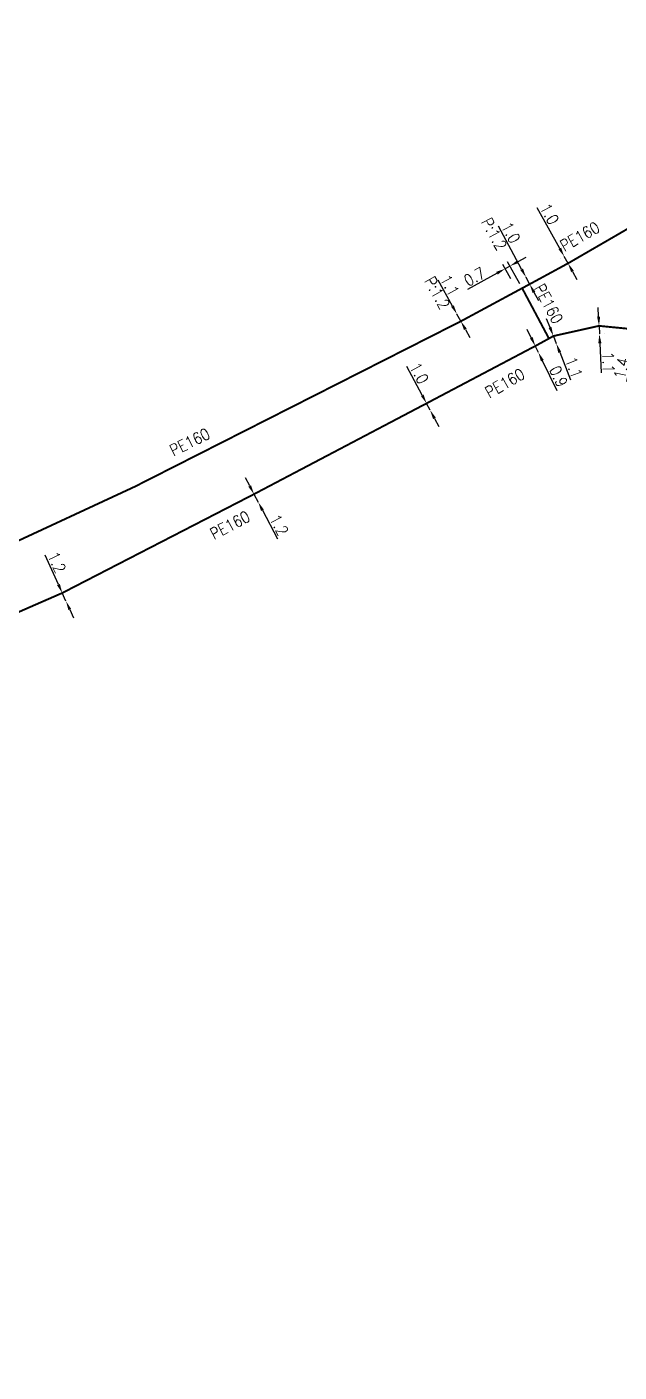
# Model space of a CAD drawing. Header units: millimetres. Extents: x 160996 to 162003, y 120996 to 122000.
# Drawn here: x 161143.6 to 161220.3, y 121301.2 to 121475.4 of the extents above; entities that cross this region are included whole.
import ezdxf
from ezdxf.enums import TextEntityAlignment as Align

# ---------------------------------------------------------------- set-up
doc = ezdxf.new("R2010")
doc.units = ezdxf.units.MM
doc.header["$PDMODE"] = 34
doc.linetypes.add('L_25_PE', pattern=[2000, 1000, 1000])
doc.layers.get('Defpoints').update_dxf_attribs({"linetype": 'CONTINUOUS'})
doc.layers.add('L_150', color=1, linetype='CONTINUOUS')
doc.styles.get("Standard").update_dxf_attribs({"font": 'romans.shx', "width": 0.85})
doc.dimstyles.get("Standard").update_dxf_attribs({"dimtxt": 1.5, "dimasz": 1.2, "dimexe": 0.625, "dimexo": 0.625, "dimgap": 0.25, "dimtad": 1, "dimdec": 1, "dimzin": 0, "dimdsep": 46, "dimtxsty": 'Standard', "dimcen": -0.5, "dimadec": 0, "dimazin": 0, "dimtfac": 1, "dimtdec": 1, "dimtmove": 0, "dimatfit": 3, "dimfxl": 0, "dimtolj": 1, "dimtzin": 0, "dimarcsym": 0})

# ---------------------------------------------------------------- blocks, each defined once
blk = doc.blocks.new('*D128')
at = {"layer": 'Defpoints', "color": 0, "linetype": 'Continuous', "transparency": 16777216}
for p in [(161148.18, 121402.08), (161148.66, 121401.03), (161148.66, 121401.03)]:
    blk.add_point(p, dxfattribs=at)
at = {"layer": 'L_150', "color": 0, "linetype": 'Continuous', "lineweight": -2, "transparency": 16777216}
for p, q in [((161147.68, 121403.17), (161145.96, 121406.99)), ((161148.66, 121401.03), (161148.18, 121402.08)), ((161149.15, 121399.94), (161149.65, 121398.85))]:
    blk.add_line(p, q, dxfattribs=at)
at = {"layer": 'L_150', "color": 0, "linetype": 'Continuous', "transparency": 16777216}
for points in [[(161147.87, 121403.26), (161147.5, 121403.09), (161148.18, 121402.08)], [(161149.33, 121400.02), (161148.97, 121399.86), (161148.66, 121401.03)]]:
    blk.add_solid(points, dxfattribs=at)
at = {"layer": 'L_150', "color": 0, "linetype": 'Continuous', "transparency": 16777216, "insert": (161147.48, 121406.04), "char_height": 1.5, "attachment_point": 5, "rotation": 294.3863}
blk.add_mtext('\\A1;1.2', dxfattribs=at)
blk = doc.blocks.new('*D129')
at = {"layer": 'Defpoints', "color": 0, "linetype": 'Continuous', "transparency": 16777216}
for p in [(161195.34, 121426.64), (161195.81, 121425.76), (161195.81, 121425.76)]:
    blk.add_point(p, dxfattribs=at)
at = {"layer": 'L_150', "color": 0, "linetype": 'Continuous', "lineweight": -2, "transparency": 16777216}
for p, q in [((161194.77, 121427.7), (161192.81, 121431.4)), ((161195.81, 121425.76), (161195.34, 121426.64)), ((161196.37, 121424.7), (161196.93, 121423.64))]:
    blk.add_line(p, q, dxfattribs=at)
at = {"layer": 'L_150', "color": 0, "linetype": 'Continuous', "transparency": 16777216}
for points in [[(161194.95, 121427.79), (161194.6, 121427.61), (161195.34, 121426.64)], [(161196.55, 121424.79), (161196.19, 121424.6), (161195.81, 121425.76)]]:
    blk.add_solid(points, dxfattribs=at)
at = {"layer": 'L_150', "color": 0, "linetype": 'Continuous', "transparency": 16777216, "insert": (161194.39, 121430.55), "char_height": 1.5, "attachment_point": 5, "rotation": 297.97}
blk.add_mtext('\\A1;1.0', dxfattribs=at)
blk = doc.blocks.new('*D130')
at = {"layer": 'Defpoints', "color": 0, "linetype": 'Continuous', "transparency": 16777216}
for p in [(161173, 121414.88), (161173.54, 121413.86), (161173.54, 121413.86)]:
    blk.add_point(p, dxfattribs=at)
at = {"layer": 'L_150', "color": 0, "linetype": 'Continuous', "lineweight": -2, "transparency": 16777216}
for p, q in [((161172.45, 121415.94), (161171.89, 121417)), ((161173, 121414.88), (161173.54, 121413.86)), ((161174.1, 121412.8), (161176.05, 121409.09))]:
    blk.add_line(p, q, dxfattribs=at)
at = {"layer": 'L_150', "color": 0, "linetype": 'Continuous', "transparency": 16777216}
for points in [[(161172.62, 121416.03), (161172.27, 121415.85), (161173, 121414.88)], [(161174.27, 121412.89), (161173.92, 121412.7), (161173.54, 121413.86)]]:
    blk.add_solid(points, dxfattribs=at)
at = {"layer": 'L_150', "color": 0, "linetype": 'Continuous', "transparency": 16777216, "insert": (161176.24, 121410.88), "char_height": 1.5, "attachment_point": 5, "rotation": 297.713}
blk.add_mtext('\\A1;1.2', dxfattribs=at)
blk = doc.blocks.new('*D1455')
at = {"layer": 'Defpoints', "color": 0, "linetype": 'Continuous', "transparency": 16777216}
for p in [(161213.17, 121445.65), (161213.17, 121445.65), (161213.66, 121444.78)]:
    blk.add_point(p, dxfattribs=at)
at = {"layer": 'L_150', "color": 0, "linetype": 'Continuous', "lineweight": -2, "transparency": 16777216}
for p, q in [((161212.59, 121446.7), (161209.66, 121451.99)), ((161213.66, 121444.78), (161213.17, 121445.65)), ((161212.63, 121445.35), (161212.63, 121445.35)), ((161213.11, 121444.48), (161213.11, 121444.48)), ((161214.24, 121443.73), (161214.82, 121442.68))]:
    blk.add_line(p, q, dxfattribs=at)
at = {"layer": 'L_150', "color": 0, "linetype": 'Continuous', "transparency": 16777216}
for points in [[(161212.77, 121446.8), (161212.42, 121446.61), (161213.17, 121445.65)], [(161214.41, 121443.83), (161214.06, 121443.63), (161213.66, 121444.78)]]:
    blk.add_solid(points, dxfattribs=at)
at = {"layer": 'L_150', "color": 0, "linetype": 'Continuous', "transparency": 16777216, "insert": (161211.26, 121451.17), "char_height": 1.5, "attachment_point": 5, "rotation": 298.9957}
blk.add_mtext('\\A1;1.0', dxfattribs=at)
blk = doc.blocks.new('*D1456')
at = {"layer": 'Defpoints', "color": 0, "linetype": 'Continuous', "transparency": 16777216}
for p in [(161208.22, 121442.97), (161208.22, 121442.97), (161208.69, 121442.08)]:
    blk.add_point(p, dxfattribs=at)
at = {"layer": 'L_150', "color": 0, "linetype": 'Continuous', "lineweight": -2, "transparency": 16777216}
for p, q in [((161207.65, 121444.02), (161204.67, 121449.6)), ((161208.69, 121442.08), (161208.22, 121442.97)), ((161209.25, 121441.03), (161209.82, 121439.97))]:
    blk.add_line(p, q, dxfattribs=at)
at = {"layer": 'L_150', "color": 0, "linetype": 'Continuous', "transparency": 16777216}
for points in [[(161207.83, 121444.12), (161207.47, 121443.93), (161208.22, 121442.97)], [(161209.43, 121441.12), (161209.08, 121440.93), (161208.69, 121442.08)]]:
    blk.add_solid(points, dxfattribs=at)
at = {"layer": 'L_150', "color": 0, "linetype": 'Continuous', "transparency": 16777216, "insert": (161206.26, 121448.75), "char_height": 1.5, "attachment_point": 5, "rotation": 298.1354}
blk.add_mtext('\\A1;1.0', dxfattribs=at)
blk = doc.blocks.new('*D1457')
at = {"layer": 'Defpoints', "color": 0, "linetype": 'Continuous', "transparency": 16777216}
for p in [(161199.28, 121438.2), (161199.28, 121438.2), (161199.79, 121437.28)]:
    blk.add_point(p, dxfattribs=at)
at = {"layer": 'L_150', "color": 0, "linetype": 'Continuous', "lineweight": -2, "transparency": 16777216}
for p, q in [((161198.69, 121439.25), (161196.84, 121442.59)), ((161199.79, 121437.28), (161199.28, 121438.2)), ((161200.37, 121436.23), (161200.95, 121435.18))]:
    blk.add_line(p, q, dxfattribs=at)
at = {"layer": 'L_150', "color": 0, "linetype": 'Continuous', "transparency": 16777216}
for points in [[(161198.87, 121439.34), (161198.52, 121439.15), (161199.28, 121438.2)], [(161200.54, 121436.33), (161200.19, 121436.13), (161199.79, 121437.28)]]:
    blk.add_solid(points, dxfattribs=at)
at = {"layer": 'L_150', "color": 0, "linetype": 'Continuous', "transparency": 16777216, "insert": (161198.35, 121441.93), "char_height": 1.5, "attachment_point": 5, "rotation": 299.0286}
blk.add_mtext('\\A1;1.1', dxfattribs=at)
blk = doc.blocks.new('*D1460')
at = {"layer": 'Defpoints', "color": 0, "linetype": 'Continuous', "transparency": 16777216}
for p in [(161222.65, 121436.19), (161222.37, 121434.82), (161222.37, 121434.82)]:
    blk.add_point(p, dxfattribs=at)
at = {"layer": 'L_150', "color": 0, "linetype": 'Continuous', "lineweight": -2, "transparency": 16777216}
for p, q in [((161222.9, 121437.37), (161223.14, 121438.54)), ((161222.65, 121436.19), (161222.37, 121434.82)), ((161222.12, 121433.65), (161221.25, 121429.49))]:
    blk.add_line(p, q, dxfattribs=at)
at = {"layer": 'L_150', "color": 0, "linetype": 'Continuous', "transparency": 16777216}
for points in [[(161222.7, 121437.41), (161223.09, 121437.33), (161222.65, 121436.19)], [(161221.92, 121433.69), (161222.31, 121433.61), (161222.37, 121434.82)]]:
    blk.add_solid(points, dxfattribs=at)
at = {"layer": 'L_150', "color": 0, "linetype": 'Continuous', "transparency": 16777216, "insert": (161220.58, 121431.19), "char_height": 1.5, "attachment_point": 5, "rotation": 78.1593}
blk.add_mtext('\\A1;1.4', dxfattribs=at)
blk = doc.blocks.new('*D1461')
at = {"layer": 'Defpoints', "color": 0, "linetype": 'Continuous', "transparency": 16777216}
for p in [(161209.42, 121434.07), (161209.81, 121433.26), (161209.81, 121433.26)]:
    blk.add_point(p, dxfattribs=at)
at = {"layer": 'L_150', "color": 0, "linetype": 'Continuous', "lineweight": -2, "transparency": 16777216}
for p, q in [((161208.9, 121435.15), (161208.38, 121436.23)), ((161209.42, 121434.07), (161209.81, 121433.26)), ((161210.33, 121432.18), (161212.21, 121428.3))]:
    blk.add_line(p, q, dxfattribs=at)
at = {"layer": 'L_150', "color": 0, "linetype": 'Continuous', "transparency": 16777216}
for points in [[(161209.08, 121435.24), (161208.72, 121435.06), (161209.42, 121434.07)], [(161210.51, 121432.27), (161210.15, 121432.09), (161209.81, 121433.26)]]:
    blk.add_solid(points, dxfattribs=at)
at = {"layer": 'L_150', "color": 0, "linetype": 'Continuous', "transparency": 16777216, "insert": (161212.43, 121430.13), "char_height": 1.5, "attachment_point": 5, "rotation": 295.7753}
blk.add_mtext('\\A1;0.9', dxfattribs=at)
blk = doc.blocks.new('*D1462')
at = {"layer": 'Defpoints', "color": 0, "linetype": 'Continuous', "transparency": 16777216}
for p in [(161211.76, 121435.36), (161212.14, 121434.39), (161212.14, 121434.39)]:
    blk.add_point(p, dxfattribs=at)
at = {"layer": 'L_150', "color": 0, "linetype": 'Continuous', "lineweight": -2, "transparency": 16777216}
for p, q in [((161211.33, 121436.48), (161210.89, 121437.6)), ((161211.76, 121435.36), (161212.14, 121434.39)), ((161212.58, 121433.27), (161213.97, 121429.7))]:
    blk.add_line(p, q, dxfattribs=at)
at = {"layer": 'L_150', "color": 0, "linetype": 'Continuous', "transparency": 16777216}
for points in [[(161211.51, 121436.55), (161211.14, 121436.41), (161211.76, 121435.36)], [(161212.77, 121433.34), (161212.39, 121433.19), (161212.14, 121434.39)]]:
    blk.add_solid(points, dxfattribs=at)
at = {"layer": 'L_150', "color": 0, "linetype": 'Continuous', "transparency": 16777216, "insert": (161214.42, 121431.29), "char_height": 1.5, "attachment_point": 5, "rotation": 291.2936}
blk.add_mtext('\\A1;1.1', dxfattribs=at)
blk = doc.blocks.new('*D1463')
at = {"layer": 'Defpoints', "color": 0, "linetype": 'Continuous', "transparency": 16777216}
for p in [(161217.67, 121436.68), (161217.72, 121435.63), (161217.72, 121435.63)]:
    blk.add_point(p, dxfattribs=at)
at = {"layer": 'L_150', "color": 0, "linetype": 'Continuous', "lineweight": -2, "transparency": 16777216}
for p, q in [((161217.62, 121437.88), (161217.56, 121439.08)), ((161217.67, 121436.68), (161217.72, 121435.63)), ((161218.3, 121436.71), (161218.3, 121436.71)), ((161218.35, 121435.66), (161218.35, 121435.66)), ((161217.78, 121434.43), (161217.95, 121430.61))]:
    blk.add_line(p, q, dxfattribs=at)
at = {"layer": 'L_150', "color": 0, "linetype": 'Continuous', "transparency": 16777216}
for points in [[(161217.82, 121437.89), (161217.42, 121437.87), (161217.67, 121436.68)], [(161217.98, 121434.44), (161217.58, 121434.42), (161217.72, 121435.63)]]:
    blk.add_solid(points, dxfattribs=at)
at = {"layer": 'L_150', "color": 0, "linetype": 'Continuous', "transparency": 16777216, "insert": (161218.89, 121431.97), "char_height": 1.5, "attachment_point": 5, "rotation": 272.6587}
blk.add_mtext('\\A1;1.1', dxfattribs=at)
blk = doc.blocks.new('*D713')
at = {"layer": 'Defpoints', "color": 0, "linetype": 'Continuous', "transparency": 16777216}
for p in [(161205.52, 121444.09), (161206.55, 121442.23), (161207.72, 121441.56)]:
    blk.add_point(p, dxfattribs=at)
at = {"layer": 'L_150', "color": 0, "linetype": 'Continuous', "lineweight": -2, "transparency": 16777216}
for p, q in [((161207.19, 121445), (161208.24, 121445.58)), ((161206.24, 121442.78), (161205.22, 121444.63)), ((161206.14, 121444.43), (161205.52, 121444.09)), ((161207.41, 121442.11), (161205.83, 121444.97)), ((161204.47, 121443.51), (161200.64, 121441.4))]:
    blk.add_line(p, q, dxfattribs=at)
at = {"layer": 'L_150', "color": 0, "linetype": 'Continuous', "transparency": 16777216}
for points in [[(161204.37, 121443.68), (161204.57, 121443.33), (161205.52, 121444.09)], [(161207.09, 121445.18), (161207.28, 121444.83), (161206.14, 121444.43)]]:
    blk.add_solid(points, dxfattribs=at)
at = {"layer": 'L_150', "color": 0, "linetype": 'Continuous', "transparency": 16777216, "insert": (161201.55, 121443.04), "char_height": 1.5, "attachment_point": 5, "rotation": 28.8674}
blk.add_mtext('\\A1;0.7', dxfattribs=at)

msp = doc.modelspace()

# ---------------------------------------------------------------- linework, layer by layer
at = {"layer": 'L_150', "linetype": 'L_25_PE', "const_width": 0.25, "flags": 128}
for points in [[(161380.83, 121552.23), (161380.83, 121552.23), (161380.83, 121552.23), (161380, 121551.56), (161378.74, 121551.85), (161373.52, 121547.19), (161367.17, 121541.39), (161363.9, 121538.64), (161359.7, 121534.86), (161356.85, 121532.46), (161353.29, 121529.59), (161349.54, 121526.8), (161346.71, 121524.62), (161342.92, 121521.54), (161339.91, 121519.2), (161332.26, 121513.06), (161328.73, 121510.76), (161325.38, 121508.48), (161321.07, 121505.82), (161317.25, 121503.57), (161313.74, 121501.49), (161311.91, 121500.41), (161308.79, 121498.55), (161305.78, 121496.79), (161299.12, 121492.86), (161296.32, 121491.21), (161289.78, 121487.38), (161285.05, 121484.64), (161281.19, 121482.37), (161277.59, 121479.75), (161268.99, 121474.99), (161253.9, 121467), (161253.9, 121467), (161247.02, 121463.28), (161245.07, 121462.26), (161241.53, 121460.31), (161224.7, 121451.18), (161213.66, 121444.78), (161208.69, 121442.08), (161207.72, 121441.56), (161199.79, 121437.28), (161199.79, 121437.28), (161199.79, 121437.28), (161157.56, 121415.85), (161139.72, 121407.56), (161130.71, 121403.78), (161120.06, 121399.93), (161109.65, 121396.75), (161090.53, 121392.7), (161079.83, 121391.29), (161075.86, 121390.97), (161075.86, 121390.97)], [(161207.72, 121441.56), (161211.19, 121435.04)], [(161084.52, 121382), (161102.77, 121386.15), (161133.51, 121395.67), (161148.18, 121402.08), (161173, 121414.88), (161195.34, 121426.64), (161209.42, 121434.07), (161211.19, 121435.04), (161211.76, 121435.36), (161217.67, 121436.68), (161222.65, 121436.19), (161227.41, 121434.58), (161233.58, 121429.31), (161240.87, 121419.84), (161243.27, 121416.48), (161256.27, 121398.78), (161267.93, 121382.34), (161277.57, 121369.15), (161282.75, 121362.17), (161288.47, 121354.95), (161298.8, 121341.81), (161302.28, 121337.47), (161312.71, 121324.41), (161320, 121315.27), (161325.1, 121308.89), (161328.34, 121304.08), (161332.28, 121298.99), (161339.21, 121288.78), (161341.91, 121284.51), (161349.06, 121273.73), (161354.36, 121264.31), (161357.04, 121259.71), (161363.53, 121248.12), (161372.17, 121230.04), (161374.37, 121224.71)]]:
    msp.add_lwpolyline(points, dxfattribs=at)

# ---------------------------------------------------------------- texts
at = {"layer": 'L_150', "linetype": 'Continuous', "width": 0.85}
for s, rotation, p in [('P:1.2', 299.0286, (161202.37, 121450.16)), ('PE160', 29.7305, (161213.19, 121446.26)), ('P:1.2', 299.0286, (161195, 121442.52)), ('PE160', 298.0215, (161209.2, 121441.6)), ('PE160', 29.7305, (161203.49, 121427.26))]:
    msp.add_text(s, height=1.5, rotation=rotation, dxfattribs=at).set_placement(p)
for rotation, p in [(26.31, (161164.68, 121421.64)), (27.713, (161169.89, 121410.87))]:
    msp.add_text('PE160', height=1.5, rotation=rotation, dxfattribs=at).set_placement(p, align=Align.MIDDLE)

# ---------------------------------------------------------------- dimensions: what is measured, and where the dimension line sits
at = {"layer": 'L_150', "linetype": 'Continuous'}
for base, p1, p2, angle, picture, middle in [((161213.17, 121445.65), (161213.66, 121444.78), (161213.17, 121445.65), 298.9957, '*D1455', (161210.38, 121450.68)), ((161208.22, 121442.97), (161208.69, 121442.08), (161208.22, 121442.97), 298.1354, '*D1456', (161205.38, 121448.28)), ((161205.52, 121444.09), (161207.72, 121441.56), (161206.55, 121442.23), 28.8674, '*D713', (161202.03, 121442.16)), ((161199.28, 121438.2), (161199.79, 121437.28), (161199.28, 121438.2), 299.0286, '*D1457', (161197.47, 121441.44)), ((161217.72, 121435.63), (161217.67, 121436.68), (161217.72, 121435.63), 92.6587, '*D1463', (161217.89, 121431.92)), ((161222.37, 121434.82), (161222.65, 121436.19), (161222.37, 121434.82), 78.1593, '*D1460', (161221.56, 121430.98)), ((161212.1442, 121434.3855), (161211.76289575, 121435.36381849), (161212.1442, 121434.3855), 111.29358435, '*D1462', (161213.49238288, 121430.92644533)), ((161209.81, 121433.26), (161209.42, 121434.07), (161209.81, 121433.26), 115.7753, '*D1461', (161211.53, 121429.7)), ((161195.81, 121425.76), (161195.34, 121426.64), (161195.81, 121425.76), 117.97, '*D129', (161193.51, 121430.08)), ((161173.5395, 121413.8595), (161173.0047, 121414.87758), (161173.5395, 121413.8595), 117.71297, '*D130', (161175.35067, 121410.41162)), ((161148.66, 121401.03), (161148.18, 121402.08), (161148.66, 121401.03), 114.3863, '*D128', (161146.57, 121405.63))]:
    dim = msp.add_linear_dim(base=base, p1=p1, p2=p2, angle=angle, dimstyle='Standard', dxfattribs=at)
    dim.commit()
    dim.dimension.update_dxf_attribs({"geometry": picture, "text_midpoint": middle, "dimtype": 160})

doc.saveas('drawing.dxf')
